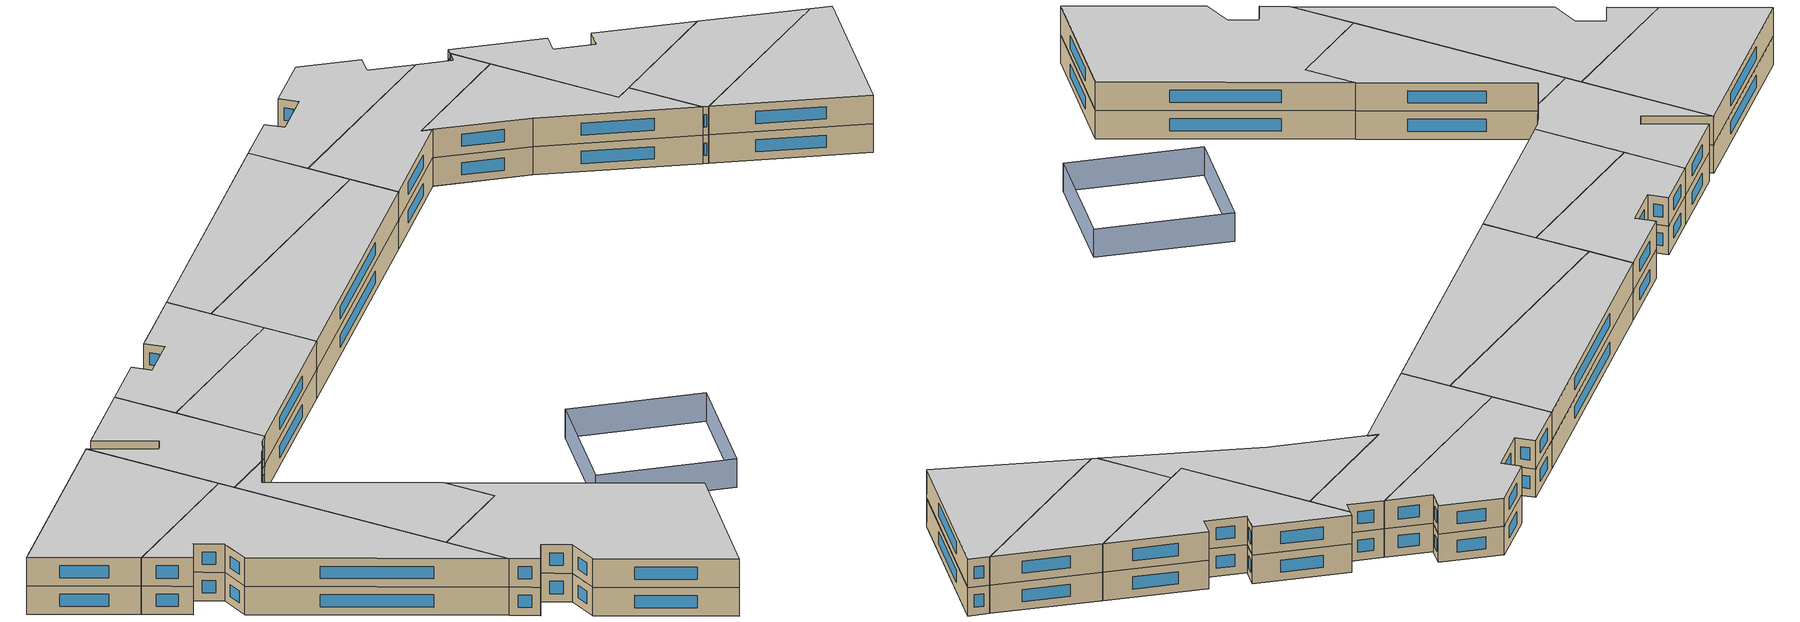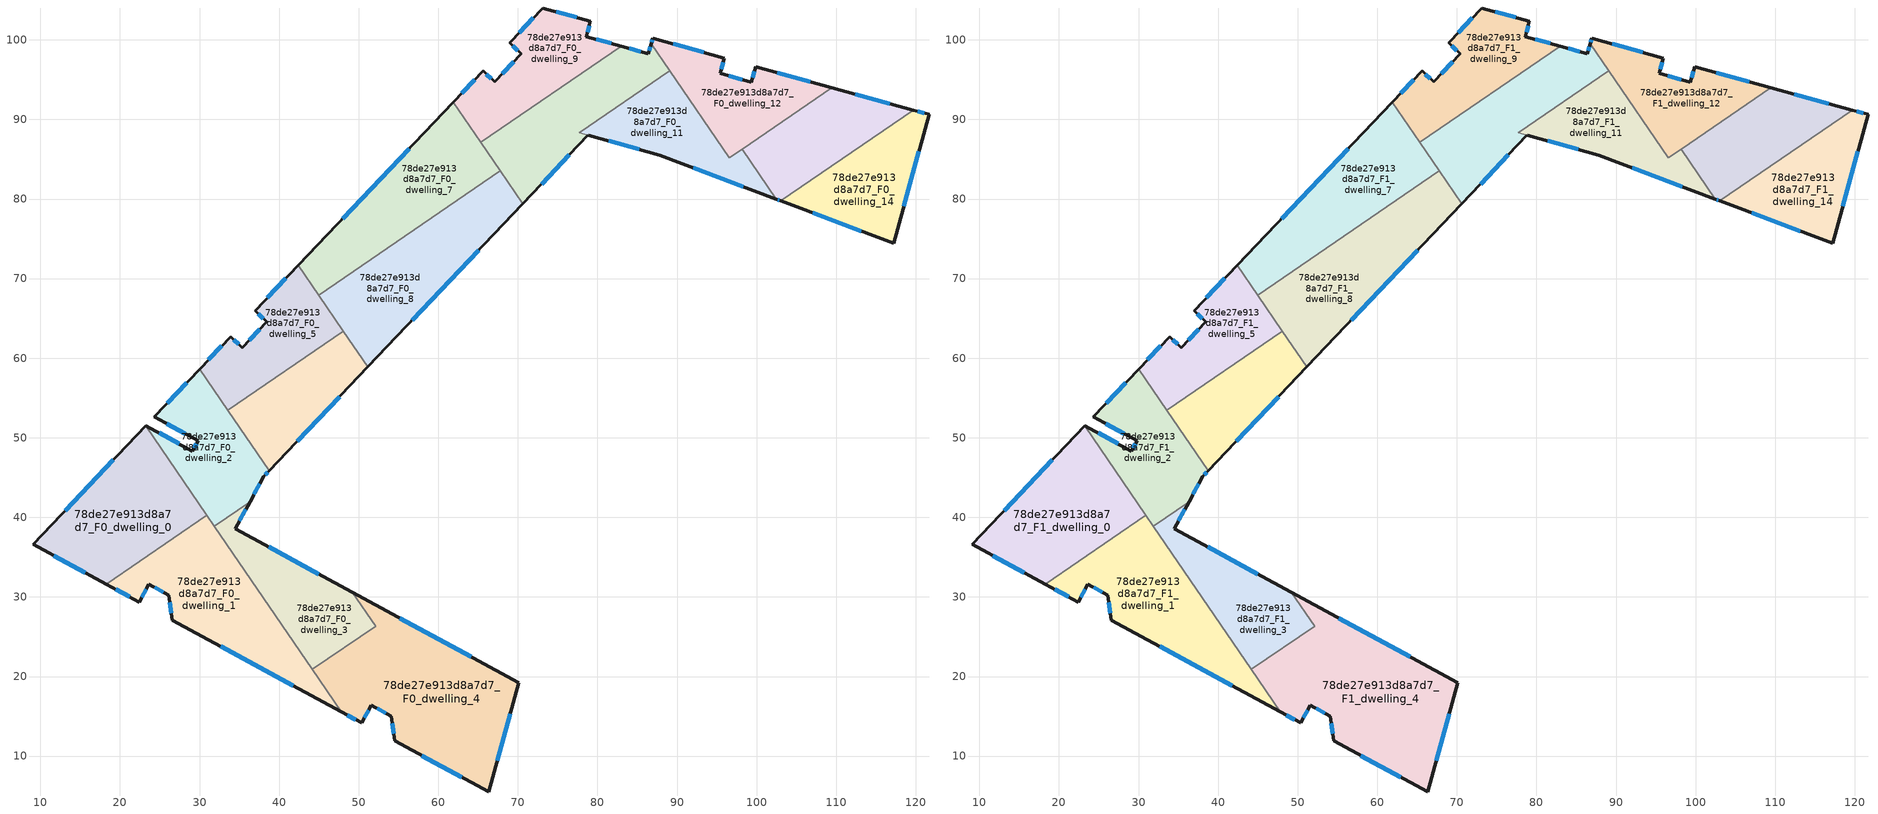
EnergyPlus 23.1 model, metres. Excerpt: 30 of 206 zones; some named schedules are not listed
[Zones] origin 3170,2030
78de27e913d8a7d7_F0_dwelling_0
 floor ground (EU_floor_Construction): 23.24,51.5 30.93,40.26 18.28,31.6 9.08,36.6 z0
 wall outside (EU_wall_Construction): 23.24,51.5 9.08,36.6 18.28,31.6 z0:3
 wall to 78de27e913d8a7d7_F0_dwelling_1 (EU_wall_Construction): 18.28,31.6 30.93,40.26 z0:3
 wall to 78de27e913d8a7d7_F0_dwelling_2 (EU_wall_Construction): 30.93,40.26 23.24,51.5 z0:3
 window (EU_Window_Construction): 11.71,35.17 15.65,33.03 / 19.19,47.24 13.12,40.85 z0.86:2.14
78de27e913d8a7d7_F0_dwelling_1
 floor ground (EU_floor_Construction): 30.93,40.26 47.84,15.54 26.58,27.09 26.16,30.19 23.63,31.59 22.42,29.35 18.28,31.6 z0
 wall outside (EU_wall_Construction): 18.28,31.6 22.42,29.35 23.63,31.59 26.16,30.19 26.58,27.09 47.84,15.54 z0:3
 wall to 78de27e913d8a7d7_F0_dwelling_3 (EU_wall_Construction): 44.19,20.88 31.85,38.91 z0:3
 wall to 78de27e913d8a7d7_F0_dwelling_4 (EU_wall_Construction): 47.84,15.54 44.19,20.88 z0:3
 wall to 78de27e913d8a7d7_F0_dwelling_2 (EU_wall_Construction): 31.85,38.91 30.93,40.26 z0:3
 window (EU_Window_Construction): 19.46,30.96 21.24,29.99 / 32.66,23.79 41.77,18.84 / 26.28,29.31 26.46,27.98 / 24.35,31.19 25.44,30.59 / 22.77,29.99 23.29,30.95 z0.86:2.14
78de27e913d8a7d7_F0_dwelling_10
 floor ground (EU_floor_Construction): 86.77,99.52 89.11,96.09 77.74,88.31 78.81,88.01 70.64,79.42 65.37,87.13 83.01,99.2 86.41,98.26 z0
 wall outside (EU_wall_Construction): 70.64,79.42 78.81,88.01 / 86.77,99.52 86.41,98.26 83.01,99.2 z0:3
 wall to 78de27e913d8a7d7_F0_dwelling_9 (EU_wall_Construction): 83.01,99.2 65.37,87.13 z0:3
 wall to 78de27e913d8a7d7_F0_dwelling_11 (EU_wall_Construction): 78.82,88.01 77.74,88.31 89.11,96.09 z0:3
 wall to 78de27e913d8a7d7_F0_dwelling_8 (EU_wall_Construction): 67.82,83.54 70.64,79.42 z0:3
 wall to 78de27e913d8a7d7_F0_dwelling_12 (EU_wall_Construction): 89.11,96.09 86.77,99.52 z0:3
 wall to 78de27e913d8a7d7_F0_dwelling_7 (EU_wall_Construction): 65.37,87.13 67.82,83.54 z0:3
 window (EU_Window_Construction): 72.98,81.87 76.48,85.56 / 85.44,98.52 83.98,98.93 / 86.67,99.16 86.52,98.62 z0.86:2.14
78de27e913d8a7d7_F0_dwelling_11
 floor ground (EU_floor_Construction): 98.19,86.28 102.49,79.99 87.84,85.51 77.74,88.31 89.11,96.09 96.58,85.18 z0
 wall outside (EU_wall_Construction): 78.82,88.01 87.84,85.51 102.49,79.99 z0:3
 wall to 78de27e913d8a7d7_F0_dwelling_13 (EU_wall_Construction): 102.49,79.99 98.19,86.28 z0:3
 wall to 78de27e913d8a7d7_F0_dwelling_12 (EU_wall_Construction): 98.19,86.28 96.58,85.18 89.11,96.09 z0:3
 window (EU_Window_Construction): 92.03,83.93 98.31,81.57 / 81.39,87.3 85.26,86.23 z0.86:2.14
78de27e913d8a7d7_F0_dwelling_12
 floor ground (EU_floor_Construction): 109.46,93.99 96.58,85.18 86.77,99.52 86.96,100.19 95.94,97.71 95.41,95.78 99.34,94.68 99.89,96.63 z0
 wall outside (EU_wall_Construction): 109.46,93.99 99.89,96.63 99.34,94.68 95.41,95.78 95.94,97.71 86.96,100.19 86.77,99.52 z0:3
 wall to 78de27e913d8a7d7_F0_dwelling_13 (EU_wall_Construction): 98.19,86.28 109.46,93.99 z0:3
 window (EU_Window_Construction): 99.73,96.07 99.5,95.24 / 106.73,94.74 102.62,95.87 / 86.9,100 86.82,99.71 / 93.37,98.42 89.52,99.48 / 95.56,96.33 95.79,97.16 / 98.22,95 96.53,95.46 z0.86:2.14
78de27e913d8a7d7_F0_dwelling_13
 floor ground (EU_floor_Construction): 119.66,91.18 103.02,79.79 102.49,79.99 98.19,86.28 109.46,93.99 z0
 wall outside (EU_wall_Construction): 119.66,91.18 109.46,93.99 / 102.49,79.99 103.02,79.79 z0:3
 wall to 78de27e913d8a7d7_F0_dwelling_14 (EU_wall_Construction): 103.02,79.79 119.66,91.18 z0:3
 window (EU_Window_Construction): 116.75,91.98 112.38,93.19 / 102.64,79.93 102.87,79.85 z0.86:2.14
78de27e913d8a7d7_F0_dwelling_14
 floor ground (EU_floor_Construction): 121.66,90.63 117.21,74.44 103.02,79.79 119.66,91.18 z0
 wall outside (EU_wall_Construction): 103.02,79.79 117.21,74.44 121.66,90.63 119.66,91.18 z0:3
 window (EU_Window_Construction): 121.09,90.79 120.24,91.02 / 118.48,79.07 120.39,86 / 107.07,78.26 113.16,75.97 z0.86:2.14
78de27e913d8a7d7_F0_dwelling_2
 floor ground (EU_floor_Construction): 30.01,58.62 38.74,45.86 38.06,45.14 36.34,41.98 31.85,38.91 23.24,51.5 23.26,51.52 29.11,48.33 29.82,49.62 24.3,52.61 z0
 wall outside (EU_wall_Construction): 30.01,58.62 24.3,52.61 29.82,49.62 29.11,48.33 23.26,51.52 23.24,51.5 / 36.34,41.98 38.06,45.14 38.74,45.86 z0:3
 wall to 78de27e913d8a7d7_F0_dwelling_3 (EU_wall_Construction): 31.85,38.91 36.34,41.98 z0:3
 wall to 78de27e913d8a7d7_F0_dwelling_6 (EU_wall_Construction): 38.74,45.86 33.55,53.45 z0:3
 wall to 78de27e913d8a7d7_F0_dwelling_5 (EU_wall_Construction): 33.55,53.45 30.01,58.62 z0:3
 window (EU_Window_Construction): 27.44,49.24 24.93,50.61 / 29.61,49.25 29.31,48.7 / 25.87,51.76 28.24,50.47 / 28.38,56.91 25.93,54.33 / 38.26,45.34 38.55,45.65 / 36.84,42.88 37.57,44.24 z0.86:2.14
78de27e913d8a7d7_F0_dwelling_3
 floor ground (EU_floor_Construction): 49.19,30.59 52.12,26.31 44.19,20.88 31.85,38.91 36.34,41.98 34.49,38.57 z0
 wall outside (EU_wall_Construction): 49.19,30.59 34.49,38.57 36.34,41.98 z0:3
 wall to 78de27e913d8a7d7_F0_dwelling_4 (EU_wall_Construction): 44.19,20.88 52.12,26.31 49.19,30.59 z0:3
 window (EU_Window_Construction): 35.02,39.55 35.82,41 / 44.99,32.87 38.69,36.29 z0.86:2.14
78de27e913d8a7d7_F0_dwelling_4
 floor ground (EU_floor_Construction): 70.12,19.22 66.34,5.51 66.34,5.49 54.54,11.9 54.12,15.01 51.59,16.4 50.38,14.16 47.84,15.54 44.19,20.88 52.12,26.31 49.19,30.59 z0
 wall outside (EU_wall_Construction): 47.84,15.54 50.38,14.16 51.59,16.4 54.12,15.01 54.54,11.9 66.34,5.49 66.34,5.51 70.12,19.22 49.19,30.59 z0:3
 window (EU_Window_Construction): 52.31,16 53.39,15.4 / 50.72,14.8 51.24,15.76 / 48.57,15.15 49.65,14.56 / 64.14,22.47 55.17,27.34 / 67.42,9.43 69.04,15.31 / 57.91,10.07 62.97,7.32 / 54.24,14.12 54.42,12.79 z0.86:2.14
78de27e913d8a7d7_F0_dwelling_5
 floor ground (EU_floor_Construction): 42.41,71.67 48.07,63.39 33.55,53.45 30.01,58.62 33.9,62.72 35.35,61.33 38.42,64.58 36.98,65.95 z0
 wall outside (EU_wall_Construction): 42.41,71.67 36.98,65.95 38.42,64.58 35.35,61.33 33.9,62.72 30.01,58.62 z0:3
 wall to 78de27e913d8a7d7_F0_dwelling_6 (EU_wall_Construction): 33.55,53.45 48.07,63.39 z0:3
 wall to 78de27e913d8a7d7_F0_dwelling_8 (EU_wall_Construction): 48.07,63.39 44.97,67.92 z0:3
 wall to 78de27e913d8a7d7_F0_dwelling_7 (EU_wall_Construction): 44.97,67.92 42.41,71.67 z0:3
 window (EU_Window_Construction): 37.55,63.65 36.23,62.26 / 37.39,65.56 38.01,64.97 / 40.85,70.04 38.53,67.59 / 32.79,61.55 31.12,59.79 / 34.94,61.73 34.31,62.32 z0.86:2.14
78de27e913d8a7d7_F0_dwelling_6
 floor ground (EU_floor_Construction): 48.07,63.39 51.14,58.9 38.74,45.86 33.55,53.45 z0
 wall outside (EU_wall_Construction): 38.74,45.86 51.14,58.9 z0:3
 wall to 78de27e913d8a7d7_F0_dwelling_8 (EU_wall_Construction): 51.14,58.9 48.07,63.39 z0:3
 window (EU_Window_Construction): 42.29,49.58 47.6,55.17 z0.86:2.14
78de27e913d8a7d7_F0_dwelling_7
 floor ground (EU_floor_Construction): 61.91,92.19 67.82,83.54 44.97,67.92 42.41,71.67 z0
 wall outside (EU_wall_Construction): 61.91,92.19 42.41,71.67 z0:3
 wall to 78de27e913d8a7d7_F0_dwelling_8 (EU_wall_Construction): 44.97,67.92 67.82,83.54 z0:3
 wall to 78de27e913d8a7d7_F0_dwelling_9 (EU_wall_Construction): 65.37,87.13 61.91,92.19 z0:3
 window (EU_Window_Construction): 56.33,86.32 47.98,77.53 z0.86:2.14
78de27e913d8a7d7_F0_dwelling_8
 floor ground (EU_floor_Construction): 67.82,83.54 70.64,79.42 51.14,58.9 44.97,67.92 z0
 wall outside (EU_wall_Construction): 51.14,58.9 70.64,79.42 z0:3
 window (EU_Window_Construction): 56.71,64.76 65.07,73.55 z0.86:2.14
78de27e913d8a7d7_F0_dwelling_9
 floor ground (EU_floor_Construction): 79.13,102.34 78.61,100.41 83.01,99.2 65.37,87.13 61.91,92.19 65.62,96.1 67.08,94.72 70.43,98.24 68.97,99.62 73.13,104 z0
 wall outside (EU_wall_Construction): 83.01,99.2 78.61,100.41 79.13,102.34 73.13,104 68.97,99.62 70.43,98.24 67.08,94.72 65.62,96.1 61.91,92.19 z0:3
 window (EU_Window_Construction): 69.47,97.24 68.04,95.73 / 69.39,99.23 70.01,98.64 / 71.94,102.75 70.16,100.87 / 77.41,102.81 74.84,103.52 / 78.76,100.96 78.98,101.79 / 81.75,99.54 79.87,100.06 / 64.56,94.98 62.97,93.3 / 66.67,95.12 66.04,95.71 z0.86:2.14
78de27e913d8a7d7_F1_dwelling_0
 floor to 78de27e913d8a7d7_F0_dwelling_0 (EU_floor_Construction): 23.24,51.5 30.93,40.26 18.28,31.6 9.08,36.6 z3
 wall outside (EU_wall_Construction): 23.24,51.5 9.08,36.6 18.28,31.6 z3:6
 wall to 78de27e913d8a7d7_F1_dwelling_1 (EU_wall_Construction): 18.28,31.6 30.93,40.26 z3:6
 wall to 78de27e913d8a7d7_F1_dwelling_2 (EU_wall_Construction): 30.93,40.26 23.24,51.5 z3:6
 window (EU_Window_Construction): 11.71,35.17 15.65,33.03 / 19.19,47.24 13.12,40.85 z3.86:5.14
 ceiling to 78de27e913d8a7d7_F2_dwelling_0 (EU_floor_Construction): 30.93,40.26 23.24,51.5 9.08,36.6 18.28,31.6 z6
78de27e913d8a7d7_F1_dwelling_1
 floor to 78de27e913d8a7d7_F0_dwelling_1 (EU_floor_Construction): 30.93,40.26 47.84,15.54 26.58,27.09 26.16,30.19 23.63,31.59 22.42,29.35 18.28,31.6 z3
 wall outside (EU_wall_Construction): 18.28,31.6 22.42,29.35 23.63,31.59 26.16,30.19 26.58,27.09 47.84,15.54 z3:6
 wall to 78de27e913d8a7d7_F1_dwelling_3 (EU_wall_Construction): 44.19,20.88 31.85,38.91 z3:6
 wall to 78de27e913d8a7d7_F1_dwelling_4 (EU_wall_Construction): 47.84,15.54 44.19,20.88 z3:6
 wall to 78de27e913d8a7d7_F1_dwelling_2 (EU_wall_Construction): 31.85,38.91 30.93,40.26 z3:6
 window (EU_Window_Construction): 19.46,30.96 21.24,29.99 / 32.66,23.79 41.77,18.84 / 26.28,29.31 26.46,27.98 / 24.35,31.19 25.44,30.59 / 22.77,29.99 23.29,30.95 z3.86:5.14
 ceiling to 78de27e913d8a7d7_F2_dwelling_1 (EU_floor_Construction): 47.84,15.54 30.93,40.26 18.28,31.6 22.42,29.35 23.63,31.59 26.16,30.19 26.58,27.09 z6
78de27e913d8a7d7_F1_dwelling_10
 floor to 78de27e913d8a7d7_F0_dwelling_10 (EU_floor_Construction): 86.77,99.52 89.11,96.09 77.74,88.31 78.81,88.01 70.64,79.42 65.37,87.13 83.01,99.2 86.41,98.26 z3
 wall outside (EU_wall_Construction): 70.64,79.42 78.81,88.01 / 86.77,99.52 86.41,98.26 83.01,99.2 z3:6
 wall to 78de27e913d8a7d7_F1_dwelling_9 (EU_wall_Construction): 83.01,99.2 65.37,87.13 z3:6
 wall to 78de27e913d8a7d7_F1_dwelling_11 (EU_wall_Construction): 78.82,88.01 77.74,88.31 89.11,96.09 z3:6
 wall to 78de27e913d8a7d7_F1_dwelling_8 (EU_wall_Construction): 67.82,83.54 70.64,79.42 z3:6
 wall to 78de27e913d8a7d7_F1_dwelling_12 (EU_wall_Construction): 89.11,96.09 86.77,99.52 z3:6
 wall to 78de27e913d8a7d7_F1_dwelling_7 (EU_wall_Construction): 65.37,87.13 67.82,83.54 z3:6
 window (EU_Window_Construction): 72.98,81.87 76.48,85.56 / 85.44,98.52 83.98,98.93 / 86.67,99.16 86.52,98.62 z3.86:5.14
 ceiling to 78de27e913d8a7d7_F2_dwelling_10 (EU_floor_Construction): 78.81,88.01 77.74,88.31 89.11,96.09 86.77,99.52 86.41,98.26 83.01,99.2 65.37,87.13 70.64,79.42 z6
78de27e913d8a7d7_F1_dwelling_11
 floor to 78de27e913d8a7d7_F0_dwelling_11 (EU_floor_Construction): 98.19,86.28 102.49,79.99 87.84,85.51 77.74,88.31 89.11,96.09 96.58,85.18 z3
 wall outside (EU_wall_Construction): 78.82,88.01 87.84,85.51 102.49,79.99 z3:6
 wall to 78de27e913d8a7d7_F1_dwelling_13 (EU_wall_Construction): 102.49,79.99 98.19,86.28 z3:6
 wall to 78de27e913d8a7d7_F1_dwelling_12 (EU_wall_Construction): 98.19,86.28 96.58,85.18 89.11,96.09 z3:6
 window (EU_Window_Construction): 92.03,83.93 98.31,81.57 / 81.39,87.3 85.26,86.23 z3.86:5.14
 ceiling to 78de27e913d8a7d7_F2_dwelling_11 (EU_floor_Construction): 102.49,79.99 98.19,86.28 96.58,85.18 89.11,96.09 77.74,88.31 87.84,85.51 z6
78de27e913d8a7d7_F1_dwelling_12
 floor to 78de27e913d8a7d7_F0_dwelling_12 (EU_floor_Construction): 109.46,93.99 96.58,85.18 86.77,99.52 86.96,100.19 95.94,97.71 95.41,95.78 99.34,94.68 99.89,96.63 z3
 wall outside (EU_wall_Construction): 109.46,93.99 99.89,96.63 99.34,94.68 95.41,95.78 95.94,97.71 86.96,100.19 86.77,99.52 z3:6
 wall to 78de27e913d8a7d7_F1_dwelling_13 (EU_wall_Construction): 98.19,86.28 109.46,93.99 z3:6
 window (EU_Window_Construction): 99.73,96.07 99.5,95.24 / 106.73,94.74 102.62,95.87 / 86.9,100 86.82,99.71 / 93.37,98.42 89.52,99.48 / 95.56,96.33 95.79,97.16 / 98.22,95 96.53,95.46 z3.86:5.14
 ceiling to 78de27e913d8a7d7_F2_dwelling_12 (EU_floor_Construction): 109.46,93.99 99.89,96.63 99.34,94.68 95.41,95.78 95.94,97.71 86.96,100.19 86.77,99.52 96.58,85.18 z6
78de27e913d8a7d7_F1_dwelling_13
 floor to 78de27e913d8a7d7_F0_dwelling_13 (EU_floor_Construction): 119.66,91.18 103.02,79.79 102.49,79.99 98.19,86.28 109.46,93.99 z3
 wall outside (EU_wall_Construction): 119.66,91.18 109.46,93.99 / 102.49,79.99 103.02,79.79 z3:6
 wall to 78de27e913d8a7d7_F1_dwelling_14 (EU_wall_Construction): 103.02,79.79 119.66,91.18 z3:6
 window (EU_Window_Construction): 116.75,91.98 112.38,93.19 / 102.64,79.93 102.87,79.85 z3.86:5.14
 ceiling to 78de27e913d8a7d7_F2_dwelling_13 (EU_floor_Construction): 119.66,91.18 109.46,93.99 98.19,86.28 102.49,79.99 103.02,79.79 z6
78de27e913d8a7d7_F1_dwelling_14
 floor to 78de27e913d8a7d7_F0_dwelling_14 (EU_floor_Construction): 121.66,90.63 117.21,74.44 103.02,79.79 119.66,91.18 z3
 wall outside (EU_wall_Construction): 103.02,79.79 117.21,74.44 121.66,90.63 119.66,91.18 z3:6
 window (EU_Window_Construction): 121.09,90.79 120.24,91.02 / 118.48,79.07 120.39,86 / 107.07,78.26 113.16,75.97 z3.86:5.14
 ceiling to 78de27e913d8a7d7_F2_dwelling_14 (EU_floor_Construction): 117.21,74.44 121.66,90.63 119.66,91.18 103.02,79.79 z6
78de27e913d8a7d7_F1_dwelling_2
 floor to 78de27e913d8a7d7_F0_dwelling_2 (EU_floor_Construction): 30.01,58.62 38.74,45.86 38.06,45.14 36.34,41.98 31.85,38.91 23.24,51.5 23.26,51.52 29.11,48.33 29.82,49.62 24.3,52.61 z3
 wall outside (EU_wall_Construction): 30.01,58.62 24.3,52.61 29.82,49.62 29.11,48.33 23.26,51.52 23.24,51.5 / 36.34,41.98 38.06,45.14 38.74,45.86 z3:6
 wall to 78de27e913d8a7d7_F1_dwelling_3 (EU_wall_Construction): 31.85,38.91 36.34,41.98 z3:6
 wall to 78de27e913d8a7d7_F1_dwelling_6 (EU_wall_Construction): 38.74,45.86 33.55,53.45 z3:6
 wall to 78de27e913d8a7d7_F1_dwelling_5 (EU_wall_Construction): 33.55,53.45 30.01,58.62 z3:6
 window (EU_Window_Construction): 27.44,49.24 24.93,50.61 / 29.61,49.25 29.31,48.7 / 25.87,51.76 28.24,50.47 / 28.38,56.91 25.93,54.33 / 38.26,45.34 38.55,45.65 / 36.84,42.88 37.57,44.24 z3.86:5.14
 ceiling to 78de27e913d8a7d7_F2_dwelling_2 (EU_floor_Construction): 36.34,41.98 38.06,45.14 38.74,45.86 30.01,58.62 24.3,52.61 29.82,49.62 29.11,48.33 23.26,51.52 23.24,51.5 31.85,38.91 z6
78de27e913d8a7d7_F1_dwelling_3
 floor to 78de27e913d8a7d7_F0_dwelling_3 (EU_floor_Construction): 49.19,30.59 52.12,26.31 44.19,20.88 31.85,38.91 36.34,41.98 34.49,38.57 z3
 wall outside (EU_wall_Construction): 49.19,30.59 34.49,38.57 36.34,41.98 z3:6
 wall to 78de27e913d8a7d7_F1_dwelling_4 (EU_wall_Construction): 44.19,20.88 52.12,26.31 49.19,30.59 z3:6
 window (EU_Window_Construction): 35.02,39.55 35.82,41 / 44.99,32.87 38.69,36.29 z3.86:5.14
 ceiling to 78de27e913d8a7d7_F2_dwelling_3 (EU_floor_Construction): 52.12,26.31 49.19,30.59 34.49,38.57 36.34,41.98 31.85,38.91 44.19,20.88 z6
78de27e913d8a7d7_F1_dwelling_4
 floor to 78de27e913d8a7d7_F0_dwelling_4 (EU_floor_Construction): 70.12,19.22 66.34,5.51 66.34,5.49 54.54,11.9 54.12,15.01 51.59,16.4 50.38,14.16 47.84,15.54 44.19,20.88 52.12,26.31 49.19,30.59 z3
 wall outside (EU_wall_Construction): 47.84,15.54 50.38,14.16 51.59,16.4 54.12,15.01 54.54,11.9 66.34,5.49 66.34,5.51 70.12,19.22 49.19,30.59 z3:6
 window (EU_Window_Construction): 52.31,16 53.39,15.4 / 50.72,14.8 51.24,15.76 / 48.57,15.15 49.65,14.56 / 64.14,22.47 55.17,27.34 / 67.42,9.43 69.04,15.31 / 57.91,10.07 62.97,7.32 / 54.24,14.12 54.42,12.79 z3.86:5.14
 ceiling to 78de27e913d8a7d7_F2_dwelling_4 (EU_floor_Construction): 66.34,5.51 70.12,19.22 49.19,30.59 52.12,26.31 44.19,20.88 47.84,15.54 50.38,14.16 51.59,16.4 54.12,15.01 54.54,11.9 66.34,5.49 z6
78de27e913d8a7d7_F1_dwelling_5
 floor to 78de27e913d8a7d7_F0_dwelling_5 (EU_floor_Construction): 42.41,71.67 48.07,63.39 33.55,53.45 30.01,58.62 33.9,62.72 35.35,61.33 38.42,64.58 36.98,65.95 z3
 wall outside (EU_wall_Construction): 42.41,71.67 36.98,65.95 38.42,64.58 35.35,61.33 33.9,62.72 30.01,58.62 z3:6
 wall to 78de27e913d8a7d7_F1_dwelling_6 (EU_wall_Construction): 33.55,53.45 48.07,63.39 z3:6
 wall to 78de27e913d8a7d7_F1_dwelling_8 (EU_wall_Construction): 48.07,63.39 44.97,67.92 z3:6
 wall to 78de27e913d8a7d7_F1_dwelling_7 (EU_wall_Construction): 44.97,67.92 42.41,71.67 z3:6
 window (EU_Window_Construction): 37.55,63.65 36.23,62.26 / 37.39,65.56 38.01,64.97 / 40.85,70.04 38.53,67.59 / 32.79,61.55 31.12,59.79 / 34.94,61.73 34.31,62.32 z3.86:5.14
 ceiling to 78de27e913d8a7d7_F2_dwelling_5 (EU_floor_Construction): 48.07,63.39 42.41,71.67 36.98,65.95 38.42,64.58 35.35,61.33 33.9,62.72 30.01,58.62 33.55,53.45 z6
78de27e913d8a7d7_F1_dwelling_6
 floor to 78de27e913d8a7d7_F0_dwelling_6 (EU_floor_Construction): 48.07,63.39 51.14,58.9 38.74,45.86 33.55,53.45 z3
 wall outside (EU_wall_Construction): 38.74,45.86 51.14,58.9 z3:6
 wall to 78de27e913d8a7d7_F1_dwelling_8 (EU_wall_Construction): 51.14,58.9 48.07,63.39 z3:6
 window (EU_Window_Construction): 42.29,49.58 47.6,55.17 z3.86:5.14
 ceiling to 78de27e913d8a7d7_F2_dwelling_6 (EU_floor_Construction): 38.74,45.86 51.14,58.9 48.07,63.39 33.55,53.45 z6
78de27e913d8a7d7_F1_dwelling_7
 floor to 78de27e913d8a7d7_F0_dwelling_7 (EU_floor_Construction): 61.91,92.19 67.82,83.54 44.97,67.92 42.41,71.67 z3
 wall outside (EU_wall_Construction): 61.91,92.19 42.41,71.67 z3:6
 wall to 78de27e913d8a7d7_F1_dwelling_8 (EU_wall_Construction): 44.97,67.92 67.82,83.54 z3:6
 wall to 78de27e913d8a7d7_F1_dwelling_9 (EU_wall_Construction): 65.37,87.13 61.91,92.19 z3:6
 window (EU_Window_Construction): 56.33,86.32 47.98,77.53 z3.86:5.14
 ceiling to 78de27e913d8a7d7_F2_dwelling_7 (EU_floor_Construction): 67.82,83.54 61.91,92.19 42.41,71.67 44.97,67.92 z6
78de27e913d8a7d7_F1_dwelling_8
 floor to 78de27e913d8a7d7_F0_dwelling_8 (EU_floor_Construction): 67.82,83.54 70.64,79.42 51.14,58.9 44.97,67.92 z3
 wall outside (EU_wall_Construction): 51.14,58.9 70.64,79.42 z3:6
 window (EU_Window_Construction): 56.71,64.76 65.07,73.55 z3.86:5.14
 ceiling to 78de27e913d8a7d7_F2_dwelling_8 (EU_floor_Construction): 51.14,58.9 70.64,79.42 67.82,83.54 44.97,67.92 z6
78de27e913d8a7d7_F1_dwelling_9
 floor to 78de27e913d8a7d7_F0_dwelling_9 (EU_floor_Construction): 79.13,102.34 78.61,100.41 83.01,99.2 65.37,87.13 61.91,92.19 65.62,96.1 67.08,94.72 70.43,98.24 68.97,99.62 73.13,104 z3
 wall outside (EU_wall_Construction): 83.01,99.2 78.61,100.41 79.13,102.34 73.13,104 68.97,99.62 70.43,98.24 67.08,94.72 65.62,96.1 61.91,92.19 z3:6
 window (EU_Window_Construction): 69.47,97.24 68.04,95.73 / 69.39,99.23 70.01,98.64 / 71.94,102.75 70.16,100.87 / 77.41,102.81 74.84,103.52 / 78.76,100.96 78.98,101.79 / 81.75,99.54 79.87,100.06 / 64.56,94.98 62.97,93.3 / 66.67,95.12 66.04,95.71 z3.86:5.14
 ceiling to 78de27e913d8a7d7_F2_dwelling_9 (EU_floor_Construction): 83.01,99.2 78.61,100.41 79.13,102.34 73.13,104 68.97,99.62 70.43,98.24 67.08,94.72 65.62,96.1 61.91,92.19 65.37,87.13 z6
shading: 80.5,38.3 77.23,26.34 / 77.23,26.34 64.48,29.83 / 64.48,29.83 67.75,41.78 / 67.75,41.78 80.5,38.3 z0:3
[Building]
EU S2 Campaign: North Axis=0; Terrain=City; Solar Distribution=FullExterior
[Site:Location]
Helsinki-Vantaa.AP: Latitude=60.317; Longitude=24.963; Time Zone=2; Elevation=54.6
[SizingPeriod:WeatherFileDays]
AnnualSizingPeriod: Begin Month=1; Begin Day of Month=1; End Month=12; End Day of Month=31; Day of Week for Start Day=Monday; Use Weather File Daylight Saving Period=No; Use Weather File Rain and Snow Indicators=No
[MATERIAL]
EU_InternalMass_Material: Roughness=MediumRough; Thickness=0.1; Conductivity=1; Density=1800; Specific Heat=900; Thermal Absorptance=0.9; Solar Absorptance=0.7; Visible Absorptance=0.7
[MATERIAL:NOMASS] Roughness=MediumRough; Thermal Absorptance=0.9; Solar Absorptance=0.7; Visible Absorptance=0.7
Name | Thermal Resistance
EU_wall_NoMass | 5.91765
EU_floor_NoMass | 6.2875
[WINDOWMATERIAL:SIMPLEGLAZINGSYSTEM]
EU_Window_SimpleGlazing: UFactor=0.994035; Solar Heat Gain Coefficient=0.7; Visible Transmittance=0.7
[CONSTRUCTION]
EU_wall_Construction: EU_wall_NoMass
EU_floor_Construction: EU_floor_NoMass
EU_Window_Construction: EU_Window_SimpleGlazing
EU_InternalMass_Construction: EU_InternalMass_Material
[ZONE] Type=1; Multiplier=1; Ceiling Height=autocalculate; Floor Area=autocalculate; Part of Total Floor Area=Yes
Name | Volume
78de27e913d8a7d7_F0_dwelling_0; 78de27e913d8a7d7_F1_dwelling_0 | 624.926
78de27e913d8a7d7_F0_dwelling_1; 78de27e913d8a7d7_F1_dwelling_1 | 659.774
78de27e913d8a7d7_F0_dwelling_10; 78de27e913d8a7d7_F1_dwelling_10 | 500.207
78de27e913d8a7d7_F0_dwelling_11; 78de27e913d8a7d7_F1_dwelling_11 | 392.593
78de27e913d8a7d7_F0_dwelling_12; 78de27e913d8a7d7_F1_dwelling_12 | 406.335
78de27e913d8a7d7_F0_dwelling_13; 78de27e913d8a7d7_F1_dwelling_13 | 413.687
78de27e913d8a7d7_F0_dwelling_14; 78de27e913d8a7d7_F1_dwelling_14 | 428.219
78de27e913d8a7d7_F0_dwelling_2; 78de27e913d8a7d7_F1_dwelling_2 | 428.204
78de27e913d8a7d7_F0_dwelling_3; 78de27e913d8a7d7_F1_dwelling_3 | 428.203
78de27e913d8a7d7_F0_dwelling_4; 78de27e913d8a7d7_F1_dwelling_4 | 922.953
78de27e913d8a7d7_F0_dwelling_5; 78de27e913d8a7d7_F1_dwelling_5 | 403.391
78de27e913d8a7d7_F0_dwelling_6; 78de27e913d8a7d7_F1_dwelling_6 | 386.55
78de27e913d8a7d7_F0_dwelling_7; 78de27e913d8a7d7_F1_dwelling_7 | 623.516
78de27e913d8a7d7_F0_dwelling_8; 78de27e913d8a7d7_F1_dwelling_8 | 661.175
78de27e913d8a7d7_F0_dwelling_9; 78de27e913d8a7d7_F1_dwelling_9 | 428.202
[INTERNALMASS] Construction=EU_InternalMass_Construction
Name | Zone or ZoneList | Surface Area
78de27e913d8a7d7_F0_dwelling_0_EU_InternalMass | 78de27e913d8a7d7_F0_dwelling_0 | 208.308
78de27e913d8a7d7_F0_dwelling_1_EU_InternalMass | 78de27e913d8a7d7_F0_dwelling_1 | 219.925
78de27e913d8a7d7_F0_dwelling_2_EU_InternalMass | 78de27e913d8a7d7_F0_dwelling_2 | 142.735
78de27e913d8a7d7_F0_dwelling_3_EU_InternalMass | 78de27e913d8a7d7_F0_dwelling_3 | 142.735
78de27e913d8a7d7_F0_dwelling_4_EU_InternalMass | 78de27e913d8a7d7_F0_dwelling_4 | 307.651
78de27e913d8a7d7_F0_dwelling_5_EU_InternalMass | 78de27e913d8a7d7_F0_dwelling_5 | 134.463
78de27e913d8a7d7_F0_dwelling_6_EU_InternalMass | 78de27e913d8a7d7_F0_dwelling_6 | 128.85
78de27e913d8a7d7_F0_dwelling_7_EU_InternalMass | 78de27e913d8a7d7_F0_dwelling_7 | 207.839
78de27e913d8a7d7_F0_dwelling_8_EU_InternalMass | 78de27e913d8a7d7_F0_dwelling_8 | 220.392
78de27e913d8a7d7_F0_dwelling_9_EU_InternalMass | 78de27e913d8a7d7_F0_dwelling_9 | 142.734
78de27e913d8a7d7_F0_dwelling_10_EU_InternalMass | 78de27e913d8a7d7_F0_dwelling_10 | 166.741
78de27e913d8a7d7_F0_dwelling_11_EU_InternalMass | 78de27e913d8a7d7_F0_dwelling_11 | 130.891
78de27e913d8a7d7_F0_dwelling_12_EU_InternalMass | 78de27e913d8a7d7_F0_dwelling_12 | 135.445
78de27e913d8a7d7_F0_dwelling_13_EU_InternalMass | 78de27e913d8a7d7_F0_dwelling_13 | 137.898
78de27e913d8a7d7_F0_dwelling_14_EU_InternalMass | 78de27e913d8a7d7_F0_dwelling_14 | 142.74
78de27e913d8a7d7_F1_dwelling_0_EU_InternalMass | 78de27e913d8a7d7_F1_dwelling_0 | 208.308
78de27e913d8a7d7_F1_dwelling_1_EU_InternalMass | 78de27e913d8a7d7_F1_dwelling_1 | 219.925
78de27e913d8a7d7_F1_dwelling_2_EU_InternalMass | 78de27e913d8a7d7_F1_dwelling_2 | 142.735
78de27e913d8a7d7_F1_dwelling_3_EU_InternalMass | 78de27e913d8a7d7_F1_dwelling_3 | 142.735
78de27e913d8a7d7_F1_dwelling_4_EU_InternalMass | 78de27e913d8a7d7_F1_dwelling_4 | 307.651
78de27e913d8a7d7_F1_dwelling_5_EU_InternalMass | 78de27e913d8a7d7_F1_dwelling_5 | 134.463
78de27e913d8a7d7_F1_dwelling_6_EU_InternalMass | 78de27e913d8a7d7_F1_dwelling_6 | 128.85
78de27e913d8a7d7_F1_dwelling_7_EU_InternalMass | 78de27e913d8a7d7_F1_dwelling_7 | 207.839
78de27e913d8a7d7_F1_dwelling_8_EU_InternalMass | 78de27e913d8a7d7_F1_dwelling_8 | 220.392
78de27e913d8a7d7_F1_dwelling_9_EU_InternalMass | 78de27e913d8a7d7_F1_dwelling_9 | 142.734
78de27e913d8a7d7_F1_dwelling_10_EU_InternalMass | 78de27e913d8a7d7_F1_dwelling_10 | 166.741
78de27e913d8a7d7_F1_dwelling_11_EU_InternalMass | 78de27e913d8a7d7_F1_dwelling_11 | 130.891
78de27e913d8a7d7_F1_dwelling_12_EU_InternalMass | 78de27e913d8a7d7_F1_dwelling_12 | 135.445
78de27e913d8a7d7_F1_dwelling_13_EU_InternalMass | 78de27e913d8a7d7_F1_dwelling_13 | 137.898
78de27e913d8a7d7_F1_dwelling_14_EU_InternalMass | 78de27e913d8a7d7_F1_dwelling_14 | 142.74
[OTHEREQUIPMENT] Fuel Type=Electricity; Design Level Calculation Method=Watts/Area; Power per Zone Floor Area=1; Fraction Latent=0; Fraction Radiant=0; Fraction Lost=0; Carbon Dioxide Generation Rate=0; EndUse Subcategory=EU_Step8_InternalGains
Name | Zone or ZoneList or Space or SpaceList | Schedule
EU_Step8_InternalGain_78de27e913d8a7d7_F0_dwelling_0_f000 | 78de27e913d8a7d7_F0_dwelling_0 | EU_Step8_GainSchedule_78de27e913d8a7d7_F0_dwelling_0_f000
EU_Step8_InternalGain_78de27e913d8a7d7_F0_dwelling_1_f000 | 78de27e913d8a7d7_F0_dwelling_1 | EU_Step8_GainSchedule_78de27e913d8a7d7_F0_dwelling_1_f000
EU_Step8_InternalGain_78de27e913d8a7d7_F0_dwelling_2_f000 | 78de27e913d8a7d7_F0_dwelling_2 | EU_Step8_GainSchedule_78de27e913d8a7d7_F0_dwelling_2_f000
EU_Step8_InternalGain_78de27e913d8a7d7_F0_dwelling_3_f000 | 78de27e913d8a7d7_F0_dwelling_3 | EU_Step8_GainSchedule_78de27e913d8a7d7_F0_dwelling_3_f000
EU_Step8_InternalGain_78de27e913d8a7d7_F0_dwelling_4_f000 | 78de27e913d8a7d7_F0_dwelling_4 | EU_Step8_GainSchedule_78de27e913d8a7d7_F0_dwelling_4_f000
EU_Step8_InternalGain_78de27e913d8a7d7_F0_dwelling_5_f000 | 78de27e913d8a7d7_F0_dwelling_5 | EU_Step8_GainSchedule_78de27e913d8a7d7_F0_dwelling_5_f000
EU_Step8_InternalGain_78de27e913d8a7d7_F0_dwelling_6_f000 | 78de27e913d8a7d7_F0_dwelling_6 | EU_Step8_GainSchedule_78de27e913d8a7d7_F0_dwelling_6_f000
EU_Step8_InternalGain_78de27e913d8a7d7_F0_dwelling_7_f000 | 78de27e913d8a7d7_F0_dwelling_7 | EU_Step8_GainSchedule_78de27e913d8a7d7_F0_dwelling_7_f000
EU_Step8_InternalGain_78de27e913d8a7d7_F0_dwelling_8_f000 | 78de27e913d8a7d7_F0_dwelling_8 | EU_Step8_GainSchedule_78de27e913d8a7d7_F0_dwelling_8_f000
EU_Step8_InternalGain_78de27e913d8a7d7_F0_dwelling_9_f000 | 78de27e913d8a7d7_F0_dwelling_9 | EU_Step8_GainSchedule_78de27e913d8a7d7_F0_dwelling_9_f000
EU_Step8_InternalGain_78de27e913d8a7d7_F0_dwelling_10_f000 | 78de27e913d8a7d7_F0_dwelling_10 | EU_Step8_GainSchedule_78de27e913d8a7d7_F0_dwelling_10_f000
EU_Step8_InternalGain_78de27e913d8a7d7_F0_dwelling_11_f000 | 78de27e913d8a7d7_F0_dwelling_11 | EU_Step8_GainSchedule_78de27e913d8a7d7_F0_dwelling_11_f000
EU_Step8_InternalGain_78de27e913d8a7d7_F0_dwelling_12_f000 | 78de27e913d8a7d7_F0_dwelling_12 | EU_Step8_GainSchedule_78de27e913d8a7d7_F0_dwelling_12_f000
EU_Step8_InternalGain_78de27e913d8a7d7_F0_dwelling_13_f000 | 78de27e913d8a7d7_F0_dwelling_13 | EU_Step8_GainSchedule_78de27e913d8a7d7_F0_dwelling_13_f000
EU_Step8_InternalGain_78de27e913d8a7d7_F0_dwelling_14_f000 | 78de27e913d8a7d7_F0_dwelling_14 | EU_Step8_GainSchedule_78de27e913d8a7d7_F0_dwelling_14_f000
EU_Step8_InternalGain_78de27e913d8a7d7_F1_dwelling_0_f000 | 78de27e913d8a7d7_F1_dwelling_0 | EU_Step8_GainSchedule_78de27e913d8a7d7_F1_dwelling_0_f000
EU_Step8_InternalGain_78de27e913d8a7d7_F1_dwelling_1_f000 | 78de27e913d8a7d7_F1_dwelling_1 | EU_Step8_GainSchedule_78de27e913d8a7d7_F1_dwelling_1_f000
EU_Step8_InternalGain_78de27e913d8a7d7_F1_dwelling_2_f000 | 78de27e913d8a7d7_F1_dwelling_2 | EU_Step8_GainSchedule_78de27e913d8a7d7_F1_dwelling_2_f000
EU_Step8_InternalGain_78de27e913d8a7d7_F1_dwelling_3_f000 | 78de27e913d8a7d7_F1_dwelling_3 | EU_Step8_GainSchedule_78de27e913d8a7d7_F1_dwelling_3_f000
EU_Step8_InternalGain_78de27e913d8a7d7_F1_dwelling_4_f000 | 78de27e913d8a7d7_F1_dwelling_4 | EU_Step8_GainSchedule_78de27e913d8a7d7_F1_dwelling_4_f000
EU_Step8_InternalGain_78de27e913d8a7d7_F1_dwelling_5_f000 | 78de27e913d8a7d7_F1_dwelling_5 | EU_Step8_GainSchedule_78de27e913d8a7d7_F1_dwelling_5_f000
EU_Step8_InternalGain_78de27e913d8a7d7_F1_dwelling_6_f000 | 78de27e913d8a7d7_F1_dwelling_6 | EU_Step8_GainSchedule_78de27e913d8a7d7_F1_dwelling_6_f000
EU_Step8_InternalGain_78de27e913d8a7d7_F1_dwelling_7_f000 | 78de27e913d8a7d7_F1_dwelling_7 | EU_Step8_GainSchedule_78de27e913d8a7d7_F1_dwelling_7_f000
EU_Step8_InternalGain_78de27e913d8a7d7_F1_dwelling_8_f000 | 78de27e913d8a7d7_F1_dwelling_8 | EU_Step8_GainSchedule_78de27e913d8a7d7_F1_dwelling_8_f000
EU_Step8_InternalGain_78de27e913d8a7d7_F1_dwelling_9_f000 | 78de27e913d8a7d7_F1_dwelling_9 | EU_Step8_GainSchedule_78de27e913d8a7d7_F1_dwelling_9_f000
EU_Step8_InternalGain_78de27e913d8a7d7_F1_dwelling_10_f000 | 78de27e913d8a7d7_F1_dwelling_10 | EU_Step8_GainSchedule_78de27e913d8a7d7_F1_dwelling_10_f000
EU_Step8_InternalGain_78de27e913d8a7d7_F1_dwelling_11_f000 | 78de27e913d8a7d7_F1_dwelling_11 | EU_Step8_GainSchedule_78de27e913d8a7d7_F1_dwelling_11_f000
EU_Step8_InternalGain_78de27e913d8a7d7_F1_dwelling_12_f000 | 78de27e913d8a7d7_F1_dwelling_12 | EU_Step8_GainSchedule_78de27e913d8a7d7_F1_dwelling_12_f000
EU_Step8_InternalGain_78de27e913d8a7d7_F1_dwelling_13_f000 | 78de27e913d8a7d7_F1_dwelling_13 | EU_Step8_GainSchedule_78de27e913d8a7d7_F1_dwelling_13_f000
EU_Step8_InternalGain_78de27e913d8a7d7_F1_dwelling_14_f000 | 78de27e913d8a7d7_F1_dwelling_14 | EU_Step8_GainSchedule_78de27e913d8a7d7_F1_dwelling_14_f000
[ZONEVENTILATION:DESIGNFLOWRATE] Schedule=EU_AlwaysOn; Design Flow Rate Calculation Method=AirChanges/Hour; Air Changes per Hour=0.596421; Ventilation Type=Natural; Fan Pressure Rise=0; Fan Total Efficiency=1; Constant Term Coefficient=1; Temperature Term Coefficient=0; Velocity Term Coefficient=0; Velocity Squared Term Coefficient=0; Minimum Indoor Temperature=-100; Maximum Indoor Temperature=100; Delta Temperature=-100; Minimum Outdoor Temperature=-100; Maximum Outdoor Temperature=100; Maximum Wind Speed=40
Name | Zone or ZoneList or Space or SpaceList
EU_ConstantAir_78de27e913d8a7d7_F0_dwelling_0 | 78de27e913d8a7d7_F0_dwelling_0
EU_ConstantAir_78de27e913d8a7d7_F0_dwelling_1 | 78de27e913d8a7d7_F0_dwelling_1
EU_ConstantAir_78de27e913d8a7d7_F0_dwelling_2 | 78de27e913d8a7d7_F0_dwelling_2
EU_ConstantAir_78de27e913d8a7d7_F0_dwelling_3 | 78de27e913d8a7d7_F0_dwelling_3
EU_ConstantAir_78de27e913d8a7d7_F0_dwelling_4 | 78de27e913d8a7d7_F0_dwelling_4
EU_ConstantAir_78de27e913d8a7d7_F0_dwelling_5 | 78de27e913d8a7d7_F0_dwelling_5
EU_ConstantAir_78de27e913d8a7d7_F0_dwelling_6 | 78de27e913d8a7d7_F0_dwelling_6
EU_ConstantAir_78de27e913d8a7d7_F0_dwelling_7 | 78de27e913d8a7d7_F0_dwelling_7
EU_ConstantAir_78de27e913d8a7d7_F0_dwelling_8 | 78de27e913d8a7d7_F0_dwelling_8
EU_ConstantAir_78de27e913d8a7d7_F0_dwelling_9 | 78de27e913d8a7d7_F0_dwelling_9
EU_ConstantAir_78de27e913d8a7d7_F0_dwelling_10 | 78de27e913d8a7d7_F0_dwelling_10
EU_ConstantAir_78de27e913d8a7d7_F0_dwelling_11 | 78de27e913d8a7d7_F0_dwelling_11
EU_ConstantAir_78de27e913d8a7d7_F0_dwelling_12 | 78de27e913d8a7d7_F0_dwelling_12
EU_ConstantAir_78de27e913d8a7d7_F0_dwelling_13 | 78de27e913d8a7d7_F0_dwelling_13
EU_ConstantAir_78de27e913d8a7d7_F0_dwelling_14 | 78de27e913d8a7d7_F0_dwelling_14
EU_ConstantAir_78de27e913d8a7d7_F1_dwelling_0 | 78de27e913d8a7d7_F1_dwelling_0
EU_ConstantAir_78de27e913d8a7d7_F1_dwelling_1 | 78de27e913d8a7d7_F1_dwelling_1
EU_ConstantAir_78de27e913d8a7d7_F1_dwelling_2 | 78de27e913d8a7d7_F1_dwelling_2
EU_ConstantAir_78de27e913d8a7d7_F1_dwelling_3 | 78de27e913d8a7d7_F1_dwelling_3
EU_ConstantAir_78de27e913d8a7d7_F1_dwelling_4 | 78de27e913d8a7d7_F1_dwelling_4
EU_ConstantAir_78de27e913d8a7d7_F1_dwelling_5 | 78de27e913d8a7d7_F1_dwelling_5
EU_ConstantAir_78de27e913d8a7d7_F1_dwelling_6 | 78de27e913d8a7d7_F1_dwelling_6
EU_ConstantAir_78de27e913d8a7d7_F1_dwelling_7 | 78de27e913d8a7d7_F1_dwelling_7
EU_ConstantAir_78de27e913d8a7d7_F1_dwelling_8 | 78de27e913d8a7d7_F1_dwelling_8
EU_ConstantAir_78de27e913d8a7d7_F1_dwelling_9 | 78de27e913d8a7d7_F1_dwelling_9
EU_ConstantAir_78de27e913d8a7d7_F1_dwelling_10 | 78de27e913d8a7d7_F1_dwelling_10
EU_ConstantAir_78de27e913d8a7d7_F1_dwelling_11 | 78de27e913d8a7d7_F1_dwelling_11
EU_ConstantAir_78de27e913d8a7d7_F1_dwelling_12 | 78de27e913d8a7d7_F1_dwelling_12
EU_ConstantAir_78de27e913d8a7d7_F1_dwelling_13 | 78de27e913d8a7d7_F1_dwelling_13
EU_ConstantAir_78de27e913d8a7d7_F1_dwelling_14 | 78de27e913d8a7d7_F1_dwelling_14
[HVACTEMPLATE:ZONE:IDEALLOADSAIRSYSTEM] System Availability Schedule=EU_AlwaysOn; Maximum Heating Supply Air Temperature=50; Minimum Cooling Supply Air Temperature=13; Maximum Heating Supply Air Humidity Ratio=0.0156; Minimum Cooling Supply Air Humidity Ratio=0.0077; Heating Limit=NoLimit; Cooling Limit=NoLimit; Heating Availability Schedule=EU_AlwaysOn; Cooling Availability Schedule=EU_CoolingOff; Dehumidification Control Type=ConstantSensibleHeatRatio; Cooling Sensible Heat Ratio=0.7; Dehumidification Setpoint=60; Humidification Control Type=None; Humidification Setpoint=30; Outdoor Air Method=None; Outdoor Air Flow Rate per Person=0.00944; Outdoor Air Flow Rate per Zone Floor Area=0; Outdoor Air Flow Rate per Zone=0; Demand Controlled Ventilation Type=None; Outdoor Air Economizer Type=NoEconomizer; Heat Recovery Type=None; Sensible Heat Recovery Effectiveness=0.7; Latent Heat Recovery Effectiveness=0.65
Name | Template Thermostat
78de27e913d8a7d7_F0_dwelling_0 | EU_HeatOnly_78de27e913d8a7d7_F0_dwelling_0
78de27e913d8a7d7_F0_dwelling_1 | EU_HeatOnly_78de27e913d8a7d7_F0_dwelling_1
78de27e913d8a7d7_F0_dwelling_2 | EU_HeatOnly_78de27e913d8a7d7_F0_dwelling_2
78de27e913d8a7d7_F0_dwelling_3 | EU_HeatOnly_78de27e913d8a7d7_F0_dwelling_3
78de27e913d8a7d7_F0_dwelling_4 | EU_HeatOnly_78de27e913d8a7d7_F0_dwelling_4
78de27e913d8a7d7_F0_dwelling_5 | EU_HeatOnly_78de27e913d8a7d7_F0_dwelling_5
78de27e913d8a7d7_F0_dwelling_6 | EU_HeatOnly_78de27e913d8a7d7_F0_dwelling_6
78de27e913d8a7d7_F0_dwelling_7 | EU_HeatOnly_78de27e913d8a7d7_F0_dwelling_7
78de27e913d8a7d7_F0_dwelling_8 | EU_HeatOnly_78de27e913d8a7d7_F0_dwelling_8
78de27e913d8a7d7_F0_dwelling_9 | EU_HeatOnly_78de27e913d8a7d7_F0_dwelling_9
78de27e913d8a7d7_F0_dwelling_10 | EU_HeatOnly_78de27e913d8a7d7_F0_dwelling_10
78de27e913d8a7d7_F0_dwelling_11 | EU_HeatOnly_78de27e913d8a7d7_F0_dwelling_11
78de27e913d8a7d7_F0_dwelling_12 | EU_HeatOnly_78de27e913d8a7d7_F0_dwelling_12
78de27e913d8a7d7_F0_dwelling_13 | EU_HeatOnly_78de27e913d8a7d7_F0_dwelling_13
78de27e913d8a7d7_F0_dwelling_14 | EU_HeatOnly_78de27e913d8a7d7_F0_dwelling_14
78de27e913d8a7d7_F1_dwelling_0 | EU_HeatOnly_78de27e913d8a7d7_F1_dwelling_0
78de27e913d8a7d7_F1_dwelling_1 | EU_HeatOnly_78de27e913d8a7d7_F1_dwelling_1
78de27e913d8a7d7_F1_dwelling_2 | EU_HeatOnly_78de27e913d8a7d7_F1_dwelling_2
78de27e913d8a7d7_F1_dwelling_3 | EU_HeatOnly_78de27e913d8a7d7_F1_dwelling_3
78de27e913d8a7d7_F1_dwelling_4 | EU_HeatOnly_78de27e913d8a7d7_F1_dwelling_4
78de27e913d8a7d7_F1_dwelling_5 | EU_HeatOnly_78de27e913d8a7d7_F1_dwelling_5
78de27e913d8a7d7_F1_dwelling_6 | EU_HeatOnly_78de27e913d8a7d7_F1_dwelling_6
78de27e913d8a7d7_F1_dwelling_7 | EU_HeatOnly_78de27e913d8a7d7_F1_dwelling_7
78de27e913d8a7d7_F1_dwelling_8 | EU_HeatOnly_78de27e913d8a7d7_F1_dwelling_8
78de27e913d8a7d7_F1_dwelling_9 | EU_HeatOnly_78de27e913d8a7d7_F1_dwelling_9
78de27e913d8a7d7_F1_dwelling_10 | EU_HeatOnly_78de27e913d8a7d7_F1_dwelling_10
78de27e913d8a7d7_F1_dwelling_11 | EU_HeatOnly_78de27e913d8a7d7_F1_dwelling_11
78de27e913d8a7d7_F1_dwelling_12 | EU_HeatOnly_78de27e913d8a7d7_F1_dwelling_12
78de27e913d8a7d7_F1_dwelling_13 | EU_HeatOnly_78de27e913d8a7d7_F1_dwelling_13
78de27e913d8a7d7_F1_dwelling_14 | EU_HeatOnly_78de27e913d8a7d7_F1_dwelling_14
[SIZING:ZONE] Zone Cooling Design Supply Air Temperature Input Method=SupplyAirTemperature; Zone Cooling Design Supply Air Temperature=13; Zone Heating Design Supply Air Temperature Input Method=SupplyAirTemperature; Zone Heating Design Supply Air Temperature=50; Zone Cooling Design Supply Air Humidity Ratio=0.008; Zone Heating Design Supply Air Humidity Ratio=0.008; Cooling Design Air Flow Method=DesignDay; Cooling Design Air Flow Rate=0; Cooling Minimum Air Flow per Zone Floor Area=0.000762; Cooling Minimum Air Flow=0; Cooling Minimum Air Flow Fraction=0.2; Heating Design Air Flow Method=DesignDay; Heating Design Air Flow Rate=0; Heating Maximum Air Flow per Zone Floor Area=0.002032; Heating Maximum Air Flow=0.141576; Heating Maximum Air Flow Fraction=0.3; Account for Dedicated Outdoor Air System=No; Dedicated Outdoor Air System Control Strategy=NeutralSupplyAir; Dedicated Outdoor Air Low Setpoint Temperature for Design=autosize; Dedicated Outdoor Air High Setpoint Temperature for Design=autosize; Zone Load Sizing Method=Sensible Load Only No Latent Load; Zone Latent Cooling Design Supply Air Humidity Ratio Input Method=HumidityRatioDifference; Zone Cooling Design Supply Air Humidity Ratio Difference=0.005; Zone Latent Heating Design Supply Air Humidity Ratio Input Method=HumidityRatioDifference; Zone Humidification Design Supply Air Humidity Ratio Difference=0.005
78de27e913d8a7d7_F0_dwelling_0; 78de27e913d8a7d7_F0_dwelling_1; 78de27e913d8a7d7_F0_dwelling_2; 78de27e913d8a7d7_F0_dwelling_3; 78de27e913d8a7d7_F0_dwelling_4; 78de27e913d8a7d7_F0_dwelling_5; 78de27e913d8a7d7_F0_dwelling_6; 78de27e913d8a7d7_F0_dwelling_7; 78de27e913d8a7d7_F0_dwelling_8; 78de27e913d8a7d7_F0_dwelling_9; 78de27e913d8a7d7_F0_dwelling_10; 78de27e913d8a7d7_F0_dwelling_11; 78de27e913d8a7d7_F0_dwelling_12; 78de27e913d8a7d7_F0_dwelling_13; 78de27e913d8a7d7_F0_dwelling_14; 78de27e913d8a7d7_F1_dwelling_0; 78de27e913d8a7d7_F1_dwelling_1; 78de27e913d8a7d7_F1_dwelling_2; 78de27e913d8a7d7_F1_dwelling_3; 78de27e913d8a7d7_F1_dwelling_4; 78de27e913d8a7d7_F1_dwelling_5; 78de27e913d8a7d7_F1_dwelling_6; 78de27e913d8a7d7_F1_dwelling_7; 78de27e913d8a7d7_F1_dwelling_8; 78de27e913d8a7d7_F1_dwelling_9; 78de27e913d8a7d7_F1_dwelling_10; 78de27e913d8a7d7_F1_dwelling_11; 78de27e913d8a7d7_F1_dwelling_12; 78de27e913d8a7d7_F1_dwelling_13; 78de27e913d8a7d7_F1_dwelling_14
[SCHEDULE:FILE] Column Number=1; Rows to Skip at Top=0; Number of Hours of Data=8760; Column Separator=Comma; Interpolate to Timestep=No; Minutes per Item=60; Adjust Schedule for Daylight Savings=Yes
Name | File
EU_Step8_GainSchedule_78de27e913d8a7d7_F0_dwelling_0_f000 | ../../schedules/78de27e913d8a7d7/78de27e913d8a7d7_F0_dwelling_0_f000_gain.csv
EU_Step8_GainSchedule_78de27e913d8a7d7_F0_dwelling_1_f000 | ../../schedules/78de27e913d8a7d7/78de27e913d8a7d7_F0_dwelling_1_f000_gain.csv
EU_Step8_GainSchedule_78de27e913d8a7d7_F0_dwelling_2_f000 | ../../schedules/78de27e913d8a7d7/78de27e913d8a7d7_F0_dwelling_2_f000_gain.csv
EU_Step8_GainSchedule_78de27e913d8a7d7_F0_dwelling_3_f000 | ../../schedules/78de27e913d8a7d7/78de27e913d8a7d7_F0_dwelling_3_f000_gain.csv
EU_Step8_GainSchedule_78de27e913d8a7d7_F0_dwelling_4_f000 | ../../schedules/78de27e913d8a7d7/78de27e913d8a7d7_F0_dwelling_4_f000_gain.csv
EU_Step8_GainSchedule_78de27e913d8a7d7_F0_dwelling_5_f000 | ../../schedules/78de27e913d8a7d7/78de27e913d8a7d7_F0_dwelling_5_f000_gain.csv
EU_Step8_GainSchedule_78de27e913d8a7d7_F0_dwelling_6_f000 | ../../schedules/78de27e913d8a7d7/78de27e913d8a7d7_F0_dwelling_6_f000_gain.csv
EU_Step8_GainSchedule_78de27e913d8a7d7_F0_dwelling_7_f000 | ../../schedules/78de27e913d8a7d7/78de27e913d8a7d7_F0_dwelling_7_f000_gain.csv
EU_Step8_GainSchedule_78de27e913d8a7d7_F0_dwelling_8_f000 | ../../schedules/78de27e913d8a7d7/78de27e913d8a7d7_F0_dwelling_8_f000_gain.csv
EU_Step8_GainSchedule_78de27e913d8a7d7_F0_dwelling_9_f000 | ../../schedules/78de27e913d8a7d7/78de27e913d8a7d7_F0_dwelling_9_f000_gain.csv
EU_Step8_GainSchedule_78de27e913d8a7d7_F0_dwelling_10_f000 | ../../schedules/78de27e913d8a7d7/78de27e913d8a7d7_F0_dwelling_10_f000_gain.csv
EU_Step8_GainSchedule_78de27e913d8a7d7_F0_dwelling_11_f000 | ../../schedules/78de27e913d8a7d7/78de27e913d8a7d7_F0_dwelling_11_f000_gain.csv
EU_Step8_GainSchedule_78de27e913d8a7d7_F0_dwelling_12_f000 | ../../schedules/78de27e913d8a7d7/78de27e913d8a7d7_F0_dwelling_12_f000_gain.csv
EU_Step8_GainSchedule_78de27e913d8a7d7_F0_dwelling_13_f000 | ../../schedules/78de27e913d8a7d7/78de27e913d8a7d7_F0_dwelling_13_f000_gain.csv
EU_Step8_GainSchedule_78de27e913d8a7d7_F0_dwelling_14_f000 | ../../schedules/78de27e913d8a7d7/78de27e913d8a7d7_F0_dwelling_14_f000_gain.csv
EU_Step8_GainSchedule_78de27e913d8a7d7_F1_dwelling_0_f000 | ../../schedules/78de27e913d8a7d7/78de27e913d8a7d7_F1_dwelling_0_f000_gain.csv
EU_Step8_GainSchedule_78de27e913d8a7d7_F1_dwelling_1_f000 | ../../schedules/78de27e913d8a7d7/78de27e913d8a7d7_F1_dwelling_1_f000_gain.csv
EU_Step8_GainSchedule_78de27e913d8a7d7_F1_dwelling_2_f000 | ../../schedules/78de27e913d8a7d7/78de27e913d8a7d7_F1_dwelling_2_f000_gain.csv
EU_Step8_GainSchedule_78de27e913d8a7d7_F1_dwelling_3_f000 | ../../schedules/78de27e913d8a7d7/78de27e913d8a7d7_F1_dwelling_3_f000_gain.csv
